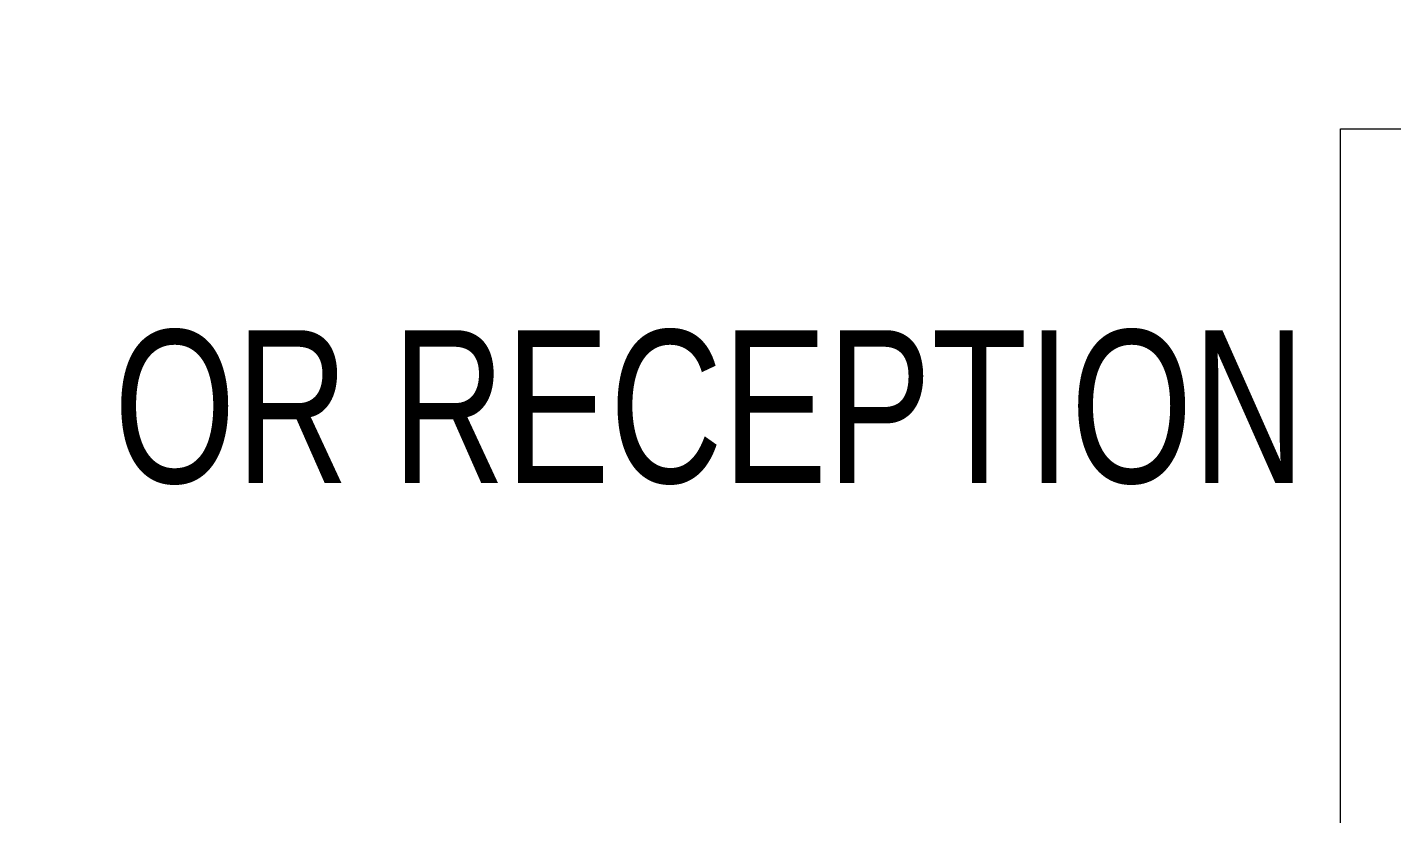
# Model space of a CAD drawing. Header units: millimetres. Extents: x 26027 to 581921, y 7230 to 233891.
# Drawn here: x 481675 to 483461, y 195213 to 196243 of the extents above; entities that cross this region are included whole.
import ezdxf
from ezdxf import colors
from ezdxf.entities.mleader import LeaderData, LeaderLine
from ezdxf.math import Vec2, Vec3

# ---------------------------------------------------------------- set-up
doc = ezdxf.new("R2010")
doc.units = ezdxf.units.MM
doc.header["$LTSCALE"] = 5
doc.layers.add('72_EGR_BASE_TEXT', color=7, linetype='Continuous', lineweight=5)
doc.layers.add('Medical Equipment and Furniture', color=163, linetype='Continuous', lineweight=0)
doc.layers.add('E-POWR', color=7, linetype='Continuous', lineweight=9, true_color=0x4e7e3e)
doc.styles.get("Standard").update_dxf_attribs({"font": 'calibri.ttf'})
doc.styles.add('X3G_ENTITY_2587EA', font='swisscl.ttf', dxfattribs={"height": 200})

msp = doc.modelspace()

# ---------------------------------------------------------------- linework, layer by layer
at = {"layer": 'Medical Equipment and Furniture', "linetype": 'Continuous'}
for p, q in [((483394.1, 193935.3, 0), (483394.1, 196109.9, 0)), ((483394.1, 196109.9, 0), (483994.1, 196109.9, 0))]:
    msp.add_line(p, q, dxfattribs=at)

# ---------------------------------------------------------------- texts
at = {"layer": '72_EGR_BASE_TEXT', "insert": (482568, 195846.2), "char_height": 200, "attachment_point": 2, "style": 'X3G_ENTITY_2587EA'}
msp.add_mtext('OR RECEPTION', dxfattribs=at)

# ---------------------------------------------------------------- leaders
at = {"layer": 'E-POWR'}
ml = msp.add_multileader_mtext('Standard', dxfattribs=at)
ml.set_content('POWER CABLE TRAY\\P2 LAYERS EACH\\P600x50mm', color=256)
ml.set_leader_properties()
ml.build(insert=Vec2(0, 0))
ml.multileader.update_dxf_attribs({"text_right_attachment_type": 6, "dogleg_length": 200, "arrow_head_size": 100})
ctx = ml.context
ctx.base_point, ctx.char_height, ctx.arrow_head_size, ctx.landing_gap_size, ctx.plane_origin = Vec3(479786, 196191.1), 100, 100, 100, Vec3(483578.1, 196076.5)
ctx.right_attachment = 6
notes = []
notes.append((ctx, [(0, (1, 1, 0), (479586, 196191.1), (1, 0), 200, [(0, [(478292.3, 195364.3)], 0, [])])]))
ctx.mtext.insert, ctx.mtext.width, ctx.mtext.flow_direction = Vec3(479886, 196241.8), 3370.454, 5
for ctx, leaders in notes:
    for number, flags, end, landing, length, lines in leaders:
        leader = LeaderData()
        leader.index, (leader.has_last_leader_line, leader.has_dogleg_vector, leader.attachment_direction) = number, flags
        leader.last_leader_point, leader.dogleg_vector, leader.dogleg_length = Vec3(end), Vec3(landing), length
        for number, points, colour, breaks in lines:
            line = LeaderLine()
            line.index, line.vertices, line.color, line.breaks = number, Vec3.list(points), colors.encode_raw_color(colour), breaks
            leader.lines.append(line)
        ctx.leaders.append(leader)

doc.saveas('drawing.dxf')
